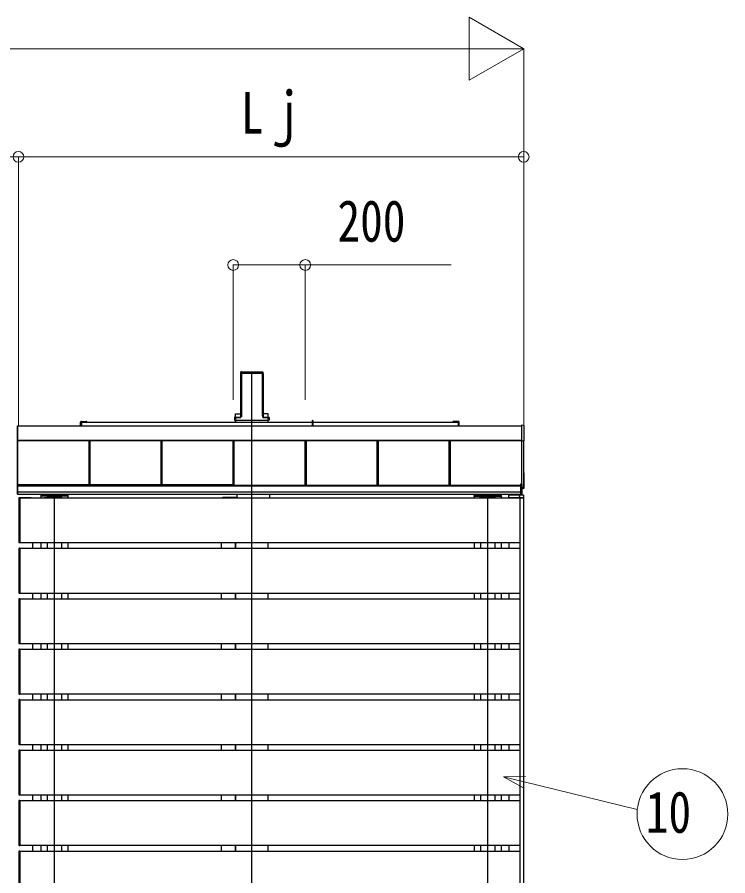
# Model space of a CAD drawing. Units: millimetres, scale not verified. Extents: x -14718 to 14718, y -10397 to 10401.
# Drawn here: x -986 to 987, y -3890 to -1508 of the extents above; entities that cross this region are included whole.
import ezdxf
from ezdxf.enums import TextEntityAlignment as Align

# ---------------------------------------------------------------- set-up
doc = ezdxf.new("R2010")
doc.units = ezdxf.units.MM
doc.header["$LTSCALE"] = 50
for name, color, linetype in [('0-4_YKK_12', 2, 'Continuous'), ('0-5_YKK_13', 4, 'Continuous'), ('0-6_YKK_A1', 4, 'Continuous')]:
    doc.layers.add(name, color=color, linetype=linetype)
doc.layers.add('0-7_YKK_D', color=6, linetype='Continuous', lineweight=18)
doc.styles.add('ＭＳ ゴシック', font='')
doc.styles.get('ＭＳ ゴシック').set_extended_font_data('MS Gothic')

msp = doc.modelspace()

# ---------------------------------------------------------------- linework, layer by layer
at = {"layer": '0-4_YKK_12'}
for p, q in [((-334.91, -6081.6), (-334.91, -2493.01)), ((-882.91, -6081.6), (-882.92, -2834.1)), ((320.09, -6081.6), (320.09, -2834.1))]:
    msp.add_line(p, q, dxfattribs=at)
at = {"layer": '0-5_YKK_13'}
for p, q in [((-981.91, -2842.39), (-981.91, -2842.69)), ((-981.91, -2842.69), (-981.91, -2964.51)), ((-979.41, -2964.6), (-979.41, -2842.6)), ((-981.91, -2964.51), (-981.91, -2964.81)), ((-980.98, -2965.8), (-979.41, -2965.9)), ((-979.41, -2965.9), (-979.41, -2964.6)), ((-981.91, -2982.39), (-981.91, -2982.69)), ((-981.91, -2982.69), (-981.91, -3104.51)), ((-979.41, -3104.6), (-979.41, -2982.6)), ((-981.91, -3104.51), (-981.91, -3104.81)), ((-980.98, -3105.8), (-979.41, -3105.9)), ((-979.41, -3105.9), (-979.41, -3104.6)), ((-981.91, -3122.39), (-981.91, -3122.69)), ((-981.91, -3122.69), (-981.91, -3244.51)), ((-979.41, -3244.6), (-979.41, -3122.6)), ((-981.91, -3244.51), (-981.91, -3244.81)), ((-981.91, -3262.39), (-981.91, -3262.69)), ((-981.91, -3262.69), (-981.91, -3384.51)), ((-980.98, -3245.8), (-979.41, -3245.9)), ((-979.41, -3245.9), (-979.41, -3244.6)), ((-979.41, -3384.6), (-979.41, -3262.6)), ((-981.91, -3384.51), (-981.91, -3384.81)), ((-981.91, -3402.39), (-981.91, -3402.69)), ((-981.91, -3402.69), (-981.91, -3524.51)), ((-980.98, -3385.8), (-979.41, -3385.9)), ((-979.41, -3385.9), (-979.41, -3384.6)), ((-979.41, -3524.6), (-979.41, -3402.6)), ((-981.91, -3524.51), (-981.91, -3524.81)), ((-979.41, -3525.9), (-979.41, -3524.6)), ((-981.91, -3542.39), (-981.91, -3542.69)), ((-981.91, -3542.69), (-981.91, -3664.51)), ((-980.98, -3525.8), (-979.41, -3525.9)), ((-979.41, -3664.6), (-979.41, -3542.6)), ((-981.91, -3664.51), (-981.91, -3664.81)), ((-980.98, -3665.8), (-979.41, -3665.9)), ((-979.41, -3665.9), (-979.41, -3664.6)), ((-981.91, -3682.39), (-981.91, -3682.69)), ((-981.91, -3682.69), (-981.91, -3804.51)), ((-979.41, -3804.6), (-979.41, -3682.6)), ((-981.91, -3804.51), (-981.91, -3804.81)), ((-980.98, -3805.8), (-979.41, -3805.9)), ((-979.41, -3805.9), (-979.41, -3804.6)), ((-981.91, -3822.39), (-981.91, -3822.69)), ((-981.91, -3822.69), (-981.91, -3944.51)), ((-979.41, -3944.6), (-979.41, -3822.6))]:
    msp.add_line(p, q, dxfattribs=at)
for points in [[(-979.41, -2842.6), (-979.41, -2841.3), (-980.98, -2841.4)], [(-979.41, -2982.6), (-979.41, -2981.3), (-980.98, -2981.4)], [(-979.41, -3122.6), (-979.41, -3121.3), (-980.98, -3121.4)], [(-979.41, -3262.6), (-979.41, -3261.3), (-980.98, -3261.4)], [(-979.41, -3402.6), (-979.41, -3401.3), (-980.98, -3401.4)], [(-979.41, -3542.6), (-979.41, -3541.3), (-980.98, -3541.4)], [(-979.41, -3682.6), (-979.41, -3681.3), (-980.98, -3681.4)], [(-979.41, -3822.6), (-979.41, -3821.3), (-980.98, -3821.4)]]:
    msp.add_lwpolyline(points, dxfattribs=at)
for centre, start, end in [((-980.91, -2842.39), 93.5, 180), ((-980.91, -2964.81), 180, 266.5), ((-980.91, -2982.39), 93.5, 180), ((-980.91, -3104.81), 180, 266.5), ((-980.91, -3122.39), 93.5, 180), ((-980.91, -3244.81), 180, 266.5), ((-980.91, -3262.39), 93.5, 180), ((-980.91, -3384.81), 180, 266.5), ((-980.91, -3402.39), 93.5, 180), ((-980.91, -3524.81), 180, 266.5), ((-980.91, -3542.39), 93.5, 180), ((-980.91, -3664.81), 180, 266.5), ((-980.91, -3682.39), 93.5, 180), ((-980.91, -3804.81), 180, 266.5), ((-980.91, -3822.39), 93.5, 180)]:
    msp.add_arc(centre, 1, start, end, dxfattribs=at)
at = {"layer": '0-6_YKK_A1'}
for p, q in [((-366.16, -2498.36), (-366.16, -2615.03)), ((-365.8, -2492.51), (-366.15, -2498.01)), ((-365.36, -2492.98), (-365.8, -2492.51)), ((-365.31, -2492.04), (-363.27, -2492.04)), ((-365.31, -2492.04), (-364.87, -2492.51)), ((-365.29, -2608.98), (-365.29, -2493.86)), ((-364.79, -2493.54), (-364.79, -2608.66)), ((-362.96, -2492.37), (-363.27, -2492.04)), ((-362.96, -2492.37), (-306.87, -2492.37)), ((-362.41, -2495.51), (-307.41, -2495.51)), ((-362.41, -2616.87), (-362.41, -2495.51)), ((-306.87, -2492.37), (-306.56, -2492.04)), ((-306.56, -2492.04), (-304.52, -2492.04)), ((-305.04, -2608.66), (-305.04, -2493.54)), ((-304.96, -2492.51), (-304.52, -2492.04)), ((-304.54, -2493.86), (-304.54, -2608.98)), ((-304.03, -2492.51), (-304.47, -2492.98)), ((-304.03, -2492.51), (-303.68, -2498.01)), ((-303.66, -2498.36), (-303.66, -2615.03)), ((-382.32, -2625.78), (-382.32, -2618.9)), ((-382.29, -2617.94), (-367.27, -2617.94)), ((-380.32, -2618.99), (-380.32, -2625.78)), ((-366.75, -2618.99), (-380.32, -2618.99)), ((-380.11, -2608.6), (-366.16, -2608.6)), ((-380.11, -2617.94), (-380.11, -2608.6)), ((-366.18, -2615.39), (-366.28, -2617)), ((-365.75, -2617.55), (-365.38, -2611.46)), ((-364.88, -2611.49), (-365.25, -2617.58)), ((-304.58, -2617.58), (-304.95, -2611.49)), ((-304.45, -2611.46), (-304.08, -2617.55)), ((-289.71, -2608.6), (-303.66, -2608.6)), ((-303.65, -2615.39), (-303.55, -2617)), ((-303.08, -2618.49), (-289.51, -2618.49)), ((-289.51, -2618.99), (-303.08, -2618.99)), ((-302.56, -2617.94), (-287.54, -2617.94)), ((-289.71, -2617.94), (-289.71, -2608.6)), ((-289.51, -2618.49), (-289.51, -2618.99)), ((-289.51, -2625.78), (-289.51, -2618.99)), ((-287.51, -2618.9), (-287.51, -2625.78)), ((-985.11, -2641.93), (413.59, -2641.93)), ((-985.11, -2831.57), (-985.11, -2641.93)), ((-984.91, -2831.57), (-984.91, -2641.93)), ((-810.41, -2641.93), (-810.41, -2631.96)), ((-807.91, -2629.46), (-800.37, -2629.46)), ((-807.91, -2631.96), (-166.88, -2631.96)), ((-807.91, -2632.26), (-807.91, -2641.93)), ((-794.16, -2631.96), (-807.61, -2631.96)), ((-799.46, -2629.46), (-794.16, -2629.46)), ((-382.79, -2626.28), (-382.32, -2626.28)), ((-382.78, -2625.78), (-382.78, -2626.28)), ((-380.32, -2625.78), (-382.32, -2625.78)), ((-382.32, -2625.78), (-382.32, -2626.28)), ((-380.32, -2626.28), (-382.32, -2626.28)), ((-380.32, -2625.78), (-289.51, -2625.78)), ((-380.32, -2625.78), (-380.32, -2626.28)), ((-380.32, -2626.28), (-289.51, -2626.28)), ((-380.11, -2631.96), (-380.11, -2626.28)), ((-379.91, -2626.28), (-379.91, -2631.96)), ((-378.91, -2625.94), (-290.91, -2625.94)), ((-289.91, -2626.28), (-289.91, -2631.96)), ((-289.71, -2631.96), (-289.71, -2626.28)), ((-287.51, -2625.78), (-289.51, -2625.78)), ((-287.51, -2626.28), (-289.51, -2626.28)), ((-289.5, -2625.78), (-289.5, -2626.28)), ((-287.51, -2625.78), (-287.51, -2626.28)), ((-287.04, -2626.28), (-287.51, -2626.28)), ((-287.04, -2625.78), (-287.04, -2626.28)), ((-166.88, -2627.86), (-166.88, -2641.95)), ((-164.38, -2641.95), (-164.38, -2628.45)), ((-164.38, -2631.96), (224.34, -2631.96)), ((229.63, -2629.46), (224.34, -2629.46)), ((224.34, -2631.96), (237.79, -2631.96)), ((238.09, -2629.46), (230.54, -2629.46)), ((238.09, -2632.26), (238.09, -2641.93)), ((240.59, -2641.93), (240.59, -2631.96)), ((421.59, -2682.37), (421.59, -2641.35)), ((-985.11, -2681.87), (413.59, -2681.87)), ((-985.11, -2682.11), (413.59, -2682.11)), ((-786.41, -2804.3), (-786.41, -2682.11)), ((-786.01, -2804.3), (-786.01, -2682.11)), ((-783.41, -2804.3), (-783.41, -2682.11)), ((-586.41, -2804.3), (-586.41, -2682.11)), ((-586.41, -2804.3), (-586.41, -2682.11)), ((-583.81, -2804.3), (-583.81, -2682.11)), ((-583.81, -2804.3), (-583.81, -2682.11)), ((-583.41, -2804.3), (-583.41, -2682.11)), ((-583.41, -2804.3), (-583.41, -2682.11)), ((-386.41, -2804.3), (-386.41, -2682.11)), ((-383.81, -2804.3), (-383.81, -2682.11)), ((-383.41, -2804.3), (-383.41, -2682.11)), ((-186.41, -2804.3), (-186.41, -2682.11)), ((-183.81, -2804.3), (-183.81, -2682.11)), ((-183.41, -2804.3), (-183.41, -2682.11)), ((13.59, -2804.3), (13.59, -2682.11)), ((16.19, -2804.3), (16.19, -2682.11)), ((16.59, -2804.3), (16.59, -2682.11)), ((213.59, -2804.3), (213.59, -2682.11)), ((216.19, -2804.3), (216.19, -2682.11)), ((216.59, -2804.3), (216.59, -2682.11)), ((413.59, -2683.14), (413.59, -2683.64)), ((413.59, -2683.64), (421.12, -2683.18)), ((415.09, -2831.57), (415.09, -2683.55)), ((420.09, -2813.54), (420.09, -2683.24)), ((421.12, -2772.4), (420.09, -2772.33)), ((421.59, -2813.92), (421.59, -2772.89)), ((-985.11, -2804.3), (-386.41, -2804.3)), ((-985.11, -2806.31), (411.59, -2806.31)), ((-985.11, -2808.11), (411.59, -2808.11)), ((-985.11, -2808.11), (411.59, -2808.11)), ((415.09, -2804.04), (411.59, -2804.04)), ((-985.11, -2825.08), (411.59, -2825.08)), ((-985.11, -2831.57), (411.59, -2831.57)), ((-846, -2834.1), (-919.84, -2834.1)), ((-375.11, -2841.6), (-375.11, -2831.57)), ((-284.71, -2841.6), (-284.71, -2831.57)), ((283.17, -2834.1), (357.01, -2834.1)), ((407.18, -2834.1), (379.18, -2834.1)), ((407.18, -2834.1), (409.18, -2834.1)), ((419.09, -2834.1), (409.18, -2834.1)), ((415.09, -2826.48), (411.59, -2826.48)), ((415.09, -2833.09), (411.59, -2833.09)), ((420.09, -2813.54), (415.09, -2813.54)), ((415.09, -2815.09), (421.12, -2814.72)), ((-979.41, -2841.6), (409.59, -2841.6)), ((-979.41, -2841.6), (-979.41, -2965.6)), ((-977.61, -2841.6), (-978.61, -2841.6)), ((-976.61, -2841.6), (-977.61, -2841.6)), ((-920.84, -2835.05), (-920.92, -2836.6)), ((-844.92, -2836.6), (-920.92, -2836.6)), ((-920.41, -2836.6), (-920.41, -2841.6)), ((-845.41, -2836.6), (-920.41, -2836.6)), ((-869.41, -2841.6), (-910.41, -2841.6)), ((-909.91, -2841.6), (-869.91, -2841.6)), ((-903.41, -2841.6), (-903.41, -2839.6)), ((-845.41, -2836.6), (-845.41, -2841.6)), ((-844.92, -2836.6), (-845, -2835.05)), ((-374.61, -2841.6), (-415.61, -2841.6)), ((-415.11, -2841.6), (-375.11, -2841.6)), ((-374.61, -2841.6), (-374.61, -2839.6)), ((282.09, -2836.6), (282.17, -2835.05)), ((282.09, -2836.6), (358.09, -2836.6)), ((282.59, -2836.6), (282.59, -2841.6)), ((282.59, -2836.6), (357.59, -2836.6)), ((340.59, -2841.6), (299.59, -2841.6)), ((300.09, -2841.6), (340.09, -2841.6)), ((340.59, -2841.6), (340.59, -2839.6)), ((357.59, -2836.6), (357.59, -2841.6)), ((358.01, -2835.05), (358.09, -2836.6)), ((420.09, -2841.6), (380.09, -2841.6)), ((406.78, -2841.6), (407.78, -2841.6)), ((409.59, -2841.6), (409.59, -2965.6)), ((410.09, -5205.6), (410.09, -2841.6)), ((419.09, -2841.6), (420.09, -2841.6)), ((420.09, -2841.6), (420.09, -2835.1)), ((420.09, -5205.6), (420.09, -2841.6)), ((-979.41, -2965.6), (409.59, -2965.6)), ((-942.91, -2981.6), (-942.91, -2965.6)), ((-920.41, -2965.6), (-920.41, -2981.6)), ((-902.91, -2965.6), (-902.91, -2981.6)), ((-862.91, -2965.6), (-862.91, -2981.6)), ((-845.41, -2965.6), (-845.41, -2981.6)), ((-420.11, -2965.6), (-420.11, -2981.6)), ((-380.11, -2981.6), (-380.11, -2965.6)), ((-380.11, -2965.6), (-380.11, -2981.6)), ((-289.71, -2981.6), (-289.71, -2965.6)), ((282.59, -2965.6), (282.59, -2981.6)), ((300.09, -2965.6), (300.09, -2981.6)), ((340.09, -2965.6), (340.09, -2981.6)), ((357.59, -2965.6), (357.59, -2981.6)), ((380.09, -2981.6), (380.09, -2965.6)), ((-979.41, -2981.6), (409.59, -2981.6)), ((-979.41, -2981.6), (-979.41, -3105.6)), ((409.59, -2981.6), (409.59, -3105.6)), ((-979.41, -3105.6), (409.59, -3105.6)), ((-942.91, -3121.6), (-942.91, -3105.6)), ((-920.41, -3105.6), (-920.41, -3121.6)), ((-902.91, -3105.6), (-902.91, -3121.6)), ((-862.91, -3105.6), (-862.91, -3121.6)), ((-845.41, -3105.6), (-845.41, -3121.6)), ((-420.11, -3105.6), (-420.11, -3121.6)), ((-380.11, -3121.6), (-380.11, -3105.6)), ((-380.11, -3105.6), (-380.11, -3121.6)), ((-289.71, -3121.6), (-289.71, -3105.6)), ((282.59, -3105.6), (282.59, -3121.6)), ((300.09, -3105.6), (300.09, -3121.6)), ((340.09, -3105.6), (340.09, -3121.6)), ((357.59, -3105.6), (357.59, -3121.6)), ((380.09, -3121.6), (380.09, -3105.6)), ((-979.41, -3121.6), (409.59, -3121.6)), ((-979.41, -3121.6), (-979.41, -3245.6)), ((409.59, -3121.6), (409.59, -3245.6)), ((-979.41, -3245.6), (409.59, -3245.6)), ((-979.41, -3261.6), (409.59, -3261.6)), ((-979.41, -3261.6), (-979.41, -3385.6)), ((-942.91, -3261.6), (-942.91, -3245.6)), ((-920.41, -3245.6), (-920.41, -3261.6)), ((-902.91, -3245.6), (-902.91, -3261.6)), ((-862.91, -3245.6), (-862.91, -3261.6)), ((-845.41, -3245.6), (-845.41, -3261.6)), ((-420.11, -3245.6), (-420.11, -3261.6)), ((-380.11, -3261.6), (-380.11, -3245.6)), ((-380.11, -3245.6), (-380.11, -3261.6)), ((-289.71, -3261.6), (-289.71, -3245.6)), ((282.59, -3245.6), (282.59, -3261.6)), ((300.09, -3245.6), (300.09, -3261.6)), ((340.09, -3245.6), (340.09, -3261.6)), ((357.59, -3245.6), (357.59, -3261.6)), ((380.09, -3261.6), (380.09, -3245.6)), ((409.59, -3261.6), (409.59, -3385.6)), ((-979.41, -3385.6), (409.59, -3385.6)), ((-979.41, -3401.6), (410.09, -3401.6)), ((-979.41, -3401.6), (-979.41, -3525.6)), ((-942.91, -3401.6), (-942.91, -3385.6)), ((-920.41, -3385.6), (-920.41, -3401.6)), ((-902.91, -3385.6), (-902.91, -3401.6)), ((-862.91, -3385.6), (-862.91, -3401.6)), ((-845.41, -3385.6), (-845.41, -3401.6)), ((-420.11, -3385.6), (-420.11, -3401.6)), ((-380.11, -3401.6), (-380.11, -3385.6)), ((-380.11, -3385.6), (-380.11, -3401.6)), ((-289.71, -3401.6), (-289.71, -3385.6)), ((282.59, -3385.6), (282.59, -3401.6)), ((300.09, -3385.6), (300.09, -3401.6)), ((340.09, -3385.6), (340.09, -3401.6)), ((357.59, -3385.6), (357.59, -3401.6)), ((380.09, -3401.6), (380.09, -3385.6)), ((409.59, -3401.6), (409.59, -3525.6)), ((-979.41, -3525.6), (409.59, -3525.6)), ((-942.91, -3541.6), (-942.91, -3525.6)), ((-920.41, -3525.6), (-920.41, -3541.6)), ((-902.91, -3525.6), (-902.91, -3541.6)), ((-862.91, -3525.6), (-862.91, -3541.6)), ((-845.41, -3525.6), (-845.41, -3541.6)), ((-420.11, -3525.6), (-420.11, -3541.6)), ((-380.11, -3541.6), (-380.11, -3525.6)), ((-380.11, -3525.6), (-380.11, -3541.6)), ((-289.71, -3541.6), (-289.71, -3525.6)), ((282.59, -3525.6), (282.59, -3541.6)), ((300.09, -3525.6), (300.09, -3541.6)), ((340.09, -3525.6), (340.09, -3541.6)), ((357.59, -3525.6), (357.59, -3541.6)), ((380.09, -3541.6), (380.09, -3525.6)), ((-979.41, -3541.6), (409.59, -3541.6)), ((-979.41, -3541.6), (-979.41, -3665.6)), ((409.59, -3541.6), (409.59, -3665.6)), ((-979.41, -3665.6), (409.59, -3665.6)), ((-942.91, -3681.6), (-942.91, -3665.6)), ((-920.41, -3665.6), (-920.41, -3681.6)), ((-902.91, -3665.6), (-902.91, -3681.6)), ((-862.91, -3665.6), (-862.91, -3681.6)), ((-845.41, -3665.6), (-845.41, -3681.6)), ((-420.11, -3665.6), (-420.11, -3681.6)), ((-380.11, -3681.6), (-380.11, -3665.6)), ((-380.11, -3665.6), (-380.11, -3681.6)), ((-289.71, -3681.6), (-289.71, -3665.6)), ((282.59, -3665.6), (282.59, -3681.6)), ((300.09, -3665.6), (300.09, -3681.6)), ((340.09, -3665.6), (340.09, -3681.6)), ((357.59, -3665.6), (357.59, -3681.6)), ((380.09, -3681.6), (380.09, -3665.6)), ((-979.41, -3681.6), (409.59, -3681.6)), ((-979.41, -3681.6), (-979.41, -3805.6)), ((409.59, -3681.6), (409.59, -3805.6)), ((-979.41, -3805.6), (409.59, -3805.6)), ((-942.91, -3821.6), (-942.91, -3805.6)), ((-920.41, -3805.6), (-920.41, -3821.6)), ((-902.91, -3805.6), (-902.91, -3821.6)), ((-862.91, -3805.6), (-862.91, -3821.6)), ((-845.41, -3805.6), (-845.41, -3821.6)), ((-420.11, -3805.6), (-420.11, -3821.6)), ((-380.11, -3821.6), (-380.11, -3805.6)), ((-380.11, -3805.6), (-380.11, -3821.6)), ((-289.71, -3821.6), (-289.71, -3805.6)), ((282.59, -3805.6), (282.59, -3821.6)), ((300.09, -3805.6), (300.09, -3821.6)), ((340.09, -3805.6), (340.09, -3821.6)), ((357.59, -3805.6), (357.59, -3821.6)), ((380.09, -3821.6), (380.09, -3805.6)), ((-979.41, -3821.6), (409.59, -3821.6)), ((-979.41, -3821.6), (-979.41, -3945.6)), ((409.59, -3821.6), (409.59, -3945.6))]:
    msp.add_line(p, q, dxfattribs=at)
for points in [[(-382.79, -2618.43), (-382.79, -2625.78), (-382.32, -2625.78)], [(-380.32, -2618.99), (-380.32, -2618.49), (-366.75, -2618.49)], [(-287.04, -2618.43), (-287.04, -2625.78), (-287.51, -2625.78)], [(-165.32, -2627.45), (-166.88, -2627.36), (-166.88, -2628.35), (-166.88, -2641.95)], [(421.12, -2640.85), (413.59, -2640.39), (413.59, -2640.89), (413.59, -2683.14)], [(411.59, -2804.04), (411.59, -2826.48), (411.59, -2833.09)], [(412.09, -2804.04), (412.09, -2826.48), (412.09, -2833.09)], [(415.09, -2804.04), (415.09, -2826.48), (415.09, -2833.09)], [(-947.61, -2841.6), (-948.61, -2841.6), (-976.61, -2841.6)], [(-862.41, -2841.6), (-862.41, -2839.6), (-903.41, -2839.6)], [(-415.61, -2841.6), (-415.61, -2839.6), (-374.61, -2839.6)], [(299.59, -2841.6), (299.59, -2839.6), (340.59, -2839.6)], [(378.18, -2835.04), (377.78, -2841.6), (378.78, -2841.6), (406.78, -2841.6)], [(408.18, -2835.04), (407.78, -2841.6), (408.78, -2841.6), (419.09, -2841.6)]]:
    msp.add_lwpolyline(points, dxfattribs=at)
for centre, radius, start, end in [((-381.82, -2618.9), 0.501, 90.24971, 179.75029), ((-288.01, -2618.9), 0.501, 0.24971, 89.75029), ((-807.91, -2631.96), 2.5, 90, 180), ((-807.61, -2632.26), 0.3, 90, 180), ((-800.37, -2629.66), 0.2, 23.57818, 90), ((-799.91, -2629.46), 0.3, 203.57818, 336.42182), ((-799.46, -2629.66), 0.2, 90, 156.42182), ((-794.16, -2630.71), 1.25, 270, 90), ((-165.38, -2628.45), 1, 0, 86.5), ((224.34, -2630.71), 1.25, 90, 270), ((229.63, -2629.66), 0.2, 23.57818, 90), ((230.09, -2629.46), 0.3, 203.57818, 336.42182), ((230.54, -2629.66), 0.2, 90, 156.42182), ((237.79, -2632.26), 0.3, 0, 90), ((238.09, -2631.96), 2.5, 0, 90), ((421.09, -2641.35), 0.497, 0.05228, 86.83056), ((420.71, -2682.41), 0.873, 297.46207, 2.25858), ((421.09, -2772.89), 0.497, 0.05228, 86.83056), ((-919.84, -2835.1), 1, 90, 177), ((-846, -2835.1), 1, 3, 90), ((283.17, -2835.1), 1, 90, 177), ((357.01, -2835.1), 1, 3, 90), ((379.18, -2835.1), 1, 90, 176.5), ((409.18, -2835.1), 1, 90, 176.5), ((419.09, -2835.1), 1, 0, 90), ((420.71, -2813.95), 0.873, 297.46207, 2.25858)]:
    msp.add_arc(centre, radius, start, end, dxfattribs=at)
for centre, major_axis, ratio, start_param, end_param in [((-366.12, -2498.01), (0.031, 0.5), 0.061627, 1.5746234, 2.3600215), ((-365.3, -2492.54), (0.346, -0.364), 0.996462, 2.3838095, 3.8892836), ((-365.59, -2496.01), (0.22, 3.04), 0.070684, 5.5043854, 6.2286971), ((-365.09, -2496.04), (0.22, 3.54), 0.060877, 5.5025319, 6.2268436), ((-304.74, -2496.04), (-0.22, 3.54), 0.060877, 0.0563417, 0.7806534), ((-304.24, -2496.01), (-0.22, 3.04), 0.070684, 0.0544883, 0.7787999), ((-304.53, -2492.54), (-0.346, -0.364), 0.996462, 2.3939017, 3.8993758), ((-303.71, -2498.01), (-0.031, 0.5), 0.061627, 3.9231638, 4.7085619), ((-382.28, -2618.44), (0.355, -0.355), 0.99628, 2.358058, 3.9251274), ((-380.32, -2618.89), (2, 0), 0.045872, 3.2026792, 4.712389), ((-380.32, -2618.4), (1.5, 0), 0.061163, 3.2026792, 4.712389), ((-367.28, -2616.93), (0.691, -0.728), 0.996462, 5.5254021, 7.0308762), ((-366.75, -2617.48), (-0.693, 0.73), 0.992955, 2.3838095, 3.8892836), ((-366.75, -2617.48), (1.04, -1.09), 0.996462, 5.5254021, 7.0308762), ((-366.21, -2615.39), (0.031, 0.5), 0.061627, 4.716216, 5.5016142), ((-365.59, -2611.46), (0.22, 3.5), 0.061627, 4.716216, 5.5016142), ((-365.09, -2611.49), (0.22, 4), 0.053972, 4.7153191, 5.5007173), ((-304.74, -2611.49), (-0.22, 4), 0.053972, 0.782468, 1.5678662), ((-303.08, -2617.48), (-1.04, -1.09), 0.996462, 5.5354944, 7.0409685), ((-304.24, -2611.46), (-0.22, 3.5), 0.061627, 0.7815711, 1.5669693), ((-303.08, -2617.48), (0.693, 0.73), 0.992955, 2.3939017, 3.8993758), ((-303.62, -2615.39), (-0.031, 0.5), 0.061627, 0.7815711, 1.5669693), ((-302.55, -2616.93), (-0.691, -0.728), 0.996462, 5.5354944, 7.0409685), ((-289.51, -2618.4), (1.5, 0), 0.061163, 4.712389, 6.2220988), ((-289.51, -2618.89), (2, 0), 0.045872, 4.712389, 6.2220988), ((-287.55, -2618.44), (-0.355, -0.355), 0.99628, 2.358058, 3.9251274)]:
    msp.add_ellipse(centre, major_axis=major_axis, ratio=ratio, start_param=start_param, end_param=end_param, dxfattribs=at)
at = {"layer": '0-7_YKK_D'}
for p, q in [((420.09, -1595.51), (268.53, -1508.01)), ((268.53, -1508.01), (268.53, -1683.01)), ((-5817.91, -1595.51), (245.09, -1595.51)), ((420.09, -1595.51), (116.98, -1595.51)), ((420.09, -1595.51), (268.53, -1683.01)), ((420.09, -2641.53), (420.09, -1594.51)), ((-982.91, -1895.51), (-5992.91, -1895.51)), ((-982.91, -2640.95), (-982.91, -1894.51)), ((-982.91, -2640.93), (-982.91, -1894.51)), ((420.09, -1895.51), (-982.91, -1895.51)), ((420.09, -2640.95), (420.09, -1894.51)), ((-386.41, -2569.47), (-386.41, -2194.51)), ((-186.41, -2569.47), (-186.41, -2194.51))]:
    msp.add_line(p, q, dxfattribs=at)
for points in [[(-386.41, -2195.51), (-186.41, -2195.51), (218.69, -2195.51)], [(417.94, -3645.36), (363.87, -3615.84), (425.46, -3614.37)], [(363.87, -3615.84), (421.7, -3629.87), (735.66, -3706.05)]]:
    msp.add_lwpolyline(points, dxfattribs=at)
for centre, radius in [((-982.91, -1895.51), 14.88), ((-982.91, -1895.51), 14.88), ((420.09, -1895.51), 14.88), ((-386.41, -2195.51), 14.88), ((-186.41, -2195.51), 14.88), ((861, -3718.99), 126)]:
    msp.add_circle(centre, radius, dxfattribs=at)

# ---------------------------------------------------------------- texts
at = {"layer": '0-7_YKK_D', "style": 'ＭＳ ゴシック', "width": 0.8}
for s, p in [('Lｊ', (-364.81, -1865.51)), ('200', (-96.91, -2165.51)), ('10', (759.22, -3805.55))]:
    msp.add_text(s, height=115.5, dxfattribs=at).set_placement(p, align=Align.BOTTOM_LEFT)

doc.saveas('drawing.dxf')
